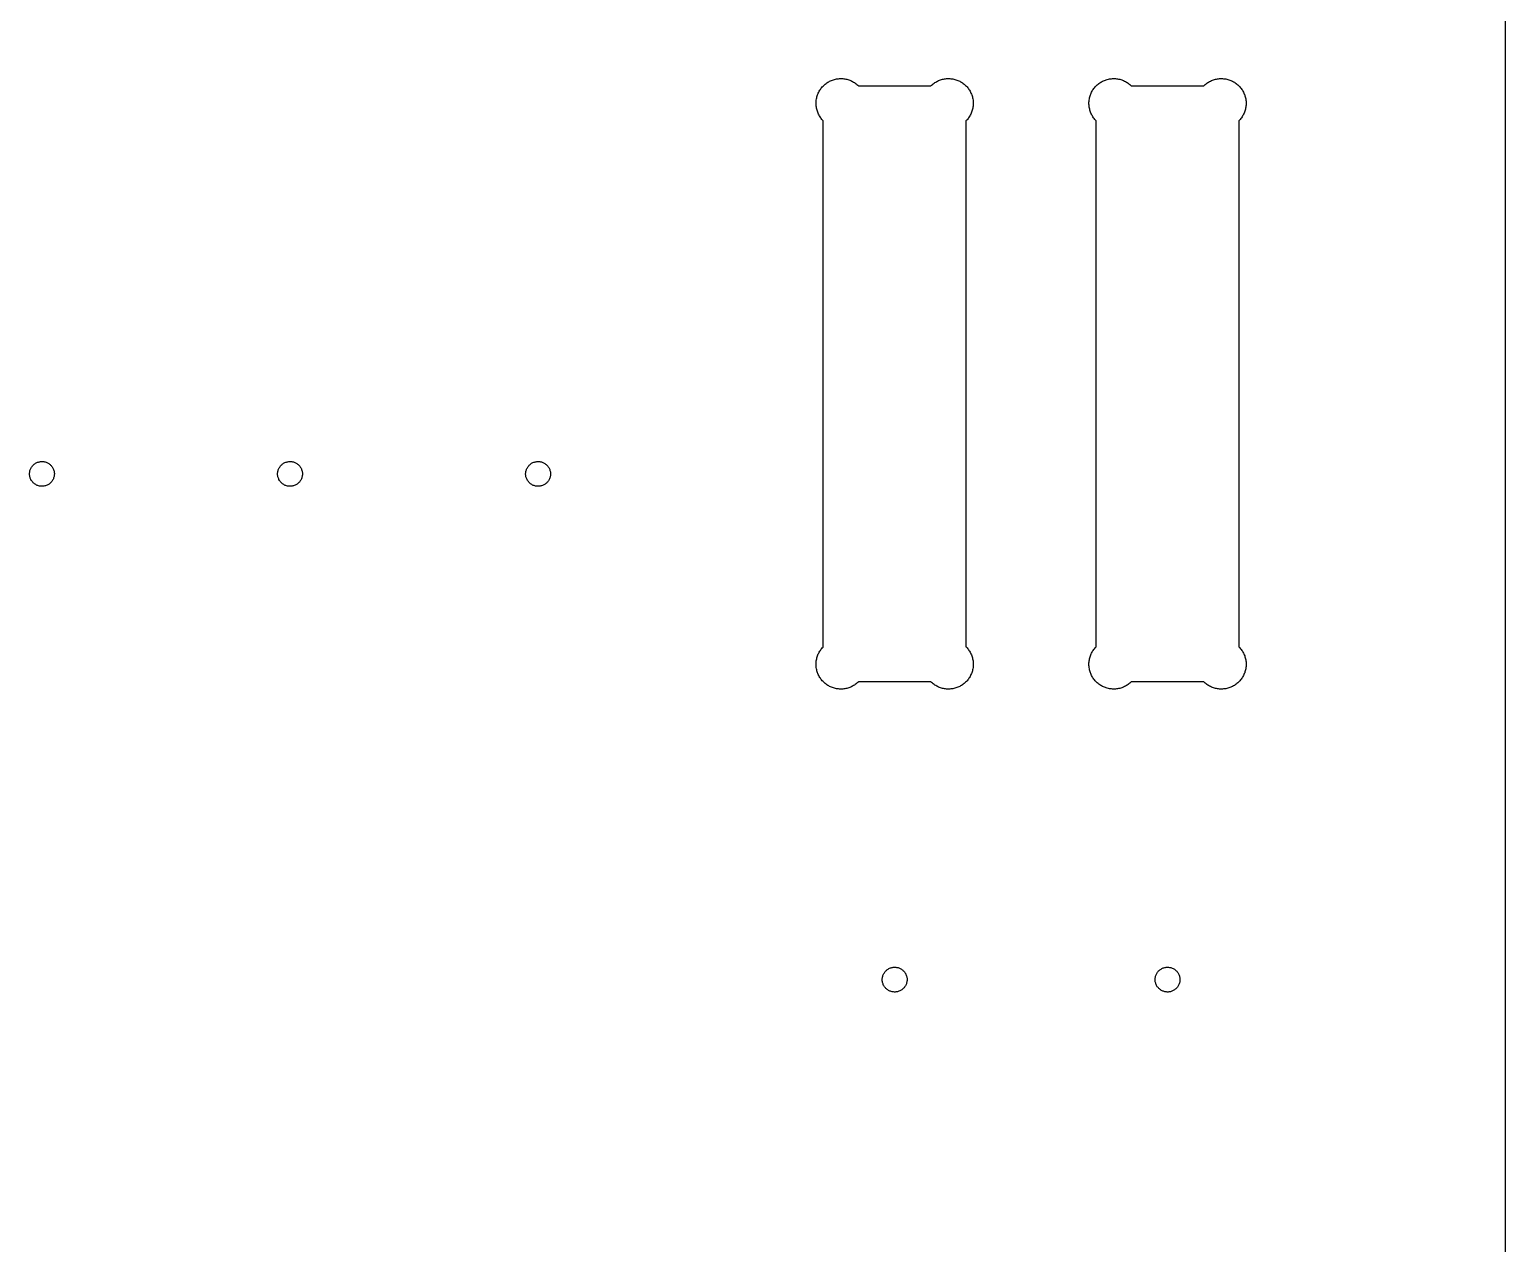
# Model space of a CAD drawing. Extents: x 0 to 96, y 0 to 48.
# Drawn here: x 80.19 to 87.63, y 30.4 to 36.52 of the extents above; entities that cross this region are included whole.
import ezdxf

# ---------------------------------------------------------------- set-up
doc = ezdxf.new("R2010")
doc.units = 0
doc.layers.add('Layer_1', color=7, linetype='CONTINUOUS')

msp = doc.modelspace()

# ---------------------------------------------------------------- linework, layer by layer
at = {"layer": 'Layer_1', "color": 7}
for p, q in [((87.630359, 24.620122), (87.630359, 46.182721)), ((84.181146, 36.218587), (84.184296, 36.22276)), ((84.184296, 36.22276), (84.187839, 36.226737)), ((84.187839, 36.226737), (84.191382, 36.230594)), ((84.191382, 36.230594), (84.194926, 36.234296)), ((84.194926, 36.234296), (84.198862, 36.237839)), ((84.198862, 36.237839), (84.2028, 36.241224)), ((84.2028, 36.241224), (84.206737, 36.244413)), ((84.206737, 36.244413), (84.211068, 36.247446)), ((84.211068, 36.247446), (84.215398, 36.250319)), ((84.215398, 36.250319), (84.220122, 36.252997)), ((84.220122, 36.252997), (84.224847, 36.255438)), ((84.224847, 36.255438), (84.229571, 36.257721)), ((84.229571, 36.257721), (84.234296, 36.259808)), ((84.234296, 36.259808), (84.23902, 36.261698)), ((84.23902, 36.261698), (84.244138, 36.263351)), ((84.244138, 36.263351), (84.249257, 36.264808)), ((84.249257, 36.264808), (84.253981, 36.266068)), ((84.253981, 36.266068), (84.259492, 36.26709)), ((84.259492, 36.267091), (84.264611, 36.267913)), ((84.264611, 36.267918), (84.269729, 36.268507)), ((84.269729, 36.268508), (84.274847, 36.268897)), ((84.274847, 36.268902), (84.279964, 36.269058)), ((84.279964, 36.26906), (84.285477, 36.26906)), ((84.285477, 36.26902), (84.290594, 36.268742)), ((84.290594, 36.268744), (84.295713, 36.268233)), ((84.295713, 36.268232), (84.300831, 36.267521)), ((84.300831, 36.267524), (84.306343, 36.266613)), ((84.306343, 36.266619), (84.311068, 36.265477)), ((84.311068, 36.265477), (84.316186, 36.264099)), ((84.316186, 36.264099), (84.321303, 36.262563)), ((84.321303, 36.262563), (84.326422, 36.260792)), ((84.326422, 36.260792), (84.331146, 36.258783)), ((84.331146, 36.258783), (84.33587, 36.256619)), ((84.33587, 36.256619), (84.340594, 36.254257)), ((84.340594, 36.254257), (84.344926, 36.251658)), ((84.344926, 36.251658), (84.34965, 36.248902)), ((84.34965, 36.248902), (84.353981, 36.245949)), ((84.353981, 36.245949), (84.357918, 36.242839)), ((84.357918, 36.242839), (84.362249, 36.239571)), ((84.362249, 36.239571), (84.366186, 36.236107)), ((84.366186, 36.236107), (84.369729, 36.232484)), ((84.369729, 36.232484), (84.735083, 36.232484)), ((84.735083, 36.232484), (84.738627, 36.236107)), ((84.738627, 36.236107), (84.742563, 36.239571)), ((84.742563, 36.239571), (84.746894, 36.242839)), ((84.746894, 36.242839), (84.750831, 36.245949)), ((84.750831, 36.245949), (84.755162, 36.248902)), ((84.755162, 36.248902), (84.759887, 36.251658)), ((84.759887, 36.251658), (84.764217, 36.254257)), ((84.764217, 36.254257), (84.768941, 36.256619)), ((84.768941, 36.256619), (84.773666, 36.258783)), ((84.773666, 36.258783), (84.778784, 36.260792)), ((84.778784, 36.260792), (84.783508, 36.262563)), ((84.783508, 36.262563), (84.788627, 36.264099)), ((84.788627, 36.264099), (84.793744, 36.265477)), ((84.793744, 36.265477), (84.798862, 36.266619)), ((84.798862, 36.266619), (84.803981, 36.26753)), ((84.803981, 36.267524), (84.809099, 36.268236)), ((84.809099, 36.268232), (84.814217, 36.268743)), ((84.814217, 36.268744), (84.819336, 36.269022)), ((84.819336, 36.26902), (84.824847, 36.26902)), ((84.824847, 36.26906), (84.829964, 36.268904)), ((84.829964, 36.268902), (84.835083, 36.268513)), ((84.835083, 36.268508), (84.840201, 36.267919)), ((84.840201, 36.267918), (84.845713, 36.267096)), ((84.845713, 36.267091), (84.850831, 36.266069)), ((84.850831, 36.266068), (84.855949, 36.264808)), ((84.855949, 36.264808), (84.860673, 36.263351)), ((84.860673, 36.263351), (84.865792, 36.261698)), ((84.865792, 36.261698), (84.870517, 36.259808)), ((84.870517, 36.259808), (84.875634, 36.257721)), ((84.875634, 36.257721), (84.880359, 36.255438)), ((84.880359, 36.255438), (84.884689, 36.252997)), ((84.884689, 36.252997), (84.889413, 36.250319)), ((84.889413, 36.250319), (84.893744, 36.247446)), ((84.893744, 36.247446), (84.898076, 36.244413)), ((84.898076, 36.244413), (84.902012, 36.241224)), ((84.902012, 36.241224), (84.905949, 36.237839)), ((84.905949, 36.237839), (84.909887, 36.234296)), ((84.909887, 36.234296), (84.913823, 36.230594)), ((84.913823, 36.230594), (84.917367, 36.226737)), ((84.917367, 36.226737), (84.920517, 36.22276)), ((84.920517, 36.22276), (84.923666, 36.218587)), ((85.555949, 36.218587), (85.559492, 36.22276)), ((85.559492, 36.22276), (85.562642, 36.226737)), ((85.562642, 36.226737), (85.566186, 36.230594)), ((85.566186, 36.230594), (85.570122, 36.234296)), ((85.570122, 36.234296), (85.573666, 36.237839)), ((85.573666, 36.237839), (85.577603, 36.241224)), ((85.577603, 36.241224), (85.581933, 36.244413)), ((85.581933, 36.244413), (85.586264, 36.247446)), ((85.586264, 36.247446), (85.590594, 36.250319)), ((85.590594, 36.250319), (85.594926, 36.252997)), ((85.594926, 36.252997), (85.59965, 36.255438)), ((85.59965, 36.255438), (85.604374, 36.257721)), ((85.604374, 36.257721), (85.609099, 36.259808)), ((85.609099, 36.259808), (85.614217, 36.261698)), ((85.614217, 36.261698), (85.618941, 36.263351)), ((85.618941, 36.263351), (85.62406, 36.264808)), ((85.62406, 36.264808), (85.629178, 36.266068)), ((85.629178, 36.266068), (85.634296, 36.26709)), ((85.634296, 36.267091), (85.639413, 36.267913)), ((85.639413, 36.267918), (85.644532, 36.268507)), ((85.644532, 36.268508), (85.650043, 36.268897)), ((85.650043, 36.268902), (85.655162, 36.269058)), ((85.655162, 36.26906), (85.66028, 36.26906)), ((85.66028, 36.26902), (85.665792, 36.268742)), ((85.665792, 36.268744), (85.67091, 36.268233)), ((85.67091, 36.268232), (85.676028, 36.267521)), ((85.676028, 36.267524), (85.681146, 36.266613)), ((85.681146, 36.266619), (85.686264, 36.265477)), ((85.686264, 36.265477), (85.691382, 36.264099)), ((85.691382, 36.264099), (85.6965, 36.262563)), ((85.6965, 36.262563), (85.701224, 36.260792)), ((85.701224, 36.260792), (85.705949, 36.258783)), ((85.705949, 36.258783), (85.710673, 36.256619)), ((85.710673, 36.256619), (85.715398, 36.254257)), ((85.715398, 36.254257), (85.720122, 36.251658)), ((85.720122, 36.251658), (85.724453, 36.248902)), ((85.724453, 36.248902), (85.728784, 36.245949)), ((85.728784, 36.245949), (85.733114, 36.242839)), ((85.733114, 36.242839), (85.737051, 36.239571)), ((85.737051, 36.239571), (85.740989, 36.236107)), ((85.740989, 36.236107), (85.744926, 36.232484)), ((85.744926, 36.232484), (86.109887, 36.232484)), ((86.109887, 36.232484), (86.113823, 36.236107)), ((86.113823, 36.236107), (86.11776, 36.239571)), ((86.11776, 36.239571), (86.121698, 36.242839)), ((86.121698, 36.242839), (86.126028, 36.245949)), ((86.126028, 36.245949), (86.130359, 36.248902)), ((86.130359, 36.248902), (86.134689, 36.251658)), ((86.134689, 36.251658), (86.139413, 36.254257)), ((86.139413, 36.254257), (86.144138, 36.256619)), ((86.144138, 36.256619), (86.148862, 36.258783)), ((86.148862, 36.258783), (86.153587, 36.260792)), ((86.153587, 36.260792), (86.158706, 36.262563)), ((86.158706, 36.262563), (86.16343, 36.264099)), ((86.16343, 36.264099), (86.168548, 36.265477)), ((86.168548, 36.265477), (86.173666, 36.266619)), ((86.173666, 36.266619), (86.178784, 36.26753)), ((86.178784, 36.267524), (86.183902, 36.268236)), ((86.183902, 36.268232), (86.189413, 36.268743)), ((86.189413, 36.268744), (86.194532, 36.269022)), ((86.194532, 36.26902), (86.19965, 36.26902)), ((86.19965, 36.26906), (86.204768, 36.268904)), ((86.204768, 36.268902), (86.21028, 36.268513)), ((86.21028, 36.268508), (86.215398, 36.267919)), ((86.215398, 36.267918), (86.220517, 36.267096)), ((86.220517, 36.267091), (86.225634, 36.266069)), ((86.225634, 36.266068), (86.230752, 36.264808)), ((86.230752, 36.264808), (86.23587, 36.263351)), ((86.23587, 36.263351), (86.240594, 36.261698)), ((86.240594, 36.261698), (86.245713, 36.259808)), ((86.245713, 36.259808), (86.250438, 36.257721)), ((86.250438, 36.257721), (86.255162, 36.255438)), ((86.255162, 36.255438), (86.259887, 36.252997)), ((86.259887, 36.252997), (86.264217, 36.250319)), ((86.264217, 36.250319), (86.268548, 36.247446)), ((86.268548, 36.247446), (86.272879, 36.244413)), ((86.272879, 36.244413), (86.277209, 36.241224)), ((86.277209, 36.241224), (86.281146, 36.237839)), ((86.281146, 36.237839), (86.285083, 36.234296)), ((86.285083, 36.234296), (86.288627, 36.230594)), ((86.288627, 36.230594), (86.29217, 36.226737)), ((86.29217, 36.226737), (86.295713, 36.22276)), ((86.295713, 36.22276), (86.298862, 36.218587)), ((84.156343, 36.145398), (84.156732, 36.150634)), ((84.156737, 36.150634), (84.157126, 36.155831)), ((84.15713, 36.155831), (84.157519, 36.161028)), ((84.157524, 36.161028), (84.158313, 36.166224)), ((84.158311, 36.166224), (84.159492, 36.171343)), ((84.159492, 36.171343), (84.160673, 36.176421)), ((84.160673, 36.176421), (84.162249, 36.181461)), ((84.162249, 36.181461), (84.163823, 36.186421)), ((84.163823, 36.186421), (84.165792, 36.191303)), ((84.165792, 36.191303), (84.16776, 36.196107)), ((84.16776, 36.196107), (84.170122, 36.200831)), ((84.170122, 36.200831), (84.172484, 36.205438)), ((84.172484, 36.205438), (84.175241, 36.209964)), ((84.175241, 36.209964), (84.177997, 36.214336)), ((84.177997, 36.214336), (84.181146, 36.218587)), ((84.923666, 36.218587), (84.926816, 36.214336)), ((84.926816, 36.214336), (84.929571, 36.209964)), ((84.929571, 36.209964), (84.932327, 36.205438)), ((84.932327, 36.205438), (84.934689, 36.200831)), ((84.934689, 36.200831), (84.937051, 36.196107)), ((84.937051, 36.196107), (84.93902, 36.191303)), ((84.93902, 36.191303), (84.940989, 36.186421)), ((84.940989, 36.186421), (84.942563, 36.181461)), ((84.942563, 36.181461), (84.944138, 36.176421)), ((84.944138, 36.176421), (84.945319, 36.171343)), ((84.945319, 36.171343), (84.9465, 36.166224)), ((84.9465, 36.166224), (84.947289, 36.161028)), ((84.947288, 36.161028), (84.947677, 36.155831)), ((84.947681, 36.155831), (84.94807, 36.150634)), ((84.948076, 36.150634), (84.948464, 36.145398)), ((85.53154, 36.150634), (85.531929, 36.155831)), ((85.53154, 36.145398), (85.53154, 36.150634)), ((85.531933, 36.155831), (85.532722, 36.161028)), ((85.532721, 36.161028), (85.53351, 36.166224)), ((85.533508, 36.166224), (85.534297, 36.171343)), ((85.534296, 36.171343), (85.53587, 36.176421)), ((85.53587, 36.176421), (85.537051, 36.181461)), ((85.537051, 36.181461), (85.53902, 36.186421)), ((85.53902, 36.186421), (85.540594, 36.191303)), ((85.540594, 36.191303), (85.542957, 36.196107)), ((85.542957, 36.196107), (85.544926, 36.200831)), ((85.544926, 36.200831), (85.547681, 36.205438)), ((85.547681, 36.205438), (85.550043, 36.209964)), ((85.550043, 36.209964), (85.553193, 36.214336)), ((85.553193, 36.214336), (85.555949, 36.218587)), ((86.298862, 36.218587), (86.301619, 36.214336)), ((86.301619, 36.214336), (86.304768, 36.209964)), ((86.304768, 36.209964), (86.30713, 36.205438)), ((86.30713, 36.205438), (86.309887, 36.200831)), ((86.309887, 36.200831), (86.312249, 36.196107)), ((86.312249, 36.196107), (86.314217, 36.191303)), ((86.314217, 36.191303), (86.316186, 36.186421)), ((86.316186, 36.186421), (86.31776, 36.181461)), ((86.31776, 36.181461), (86.319336, 36.176421)), ((86.319336, 36.176421), (86.320517, 36.171343)), ((86.320517, 36.171343), (86.321306, 36.166224)), ((86.321303, 36.166224), (86.322092, 36.161028)), ((86.322091, 36.161028), (86.32288, 36.155831)), ((86.322879, 36.155831), (86.323268, 36.150634)), ((86.323272, 36.150634), (86.323272, 36.145398)), ((84.156343, 36.140162), (84.156343, 36.145398)), ((84.156737, 36.134926), (84.156348, 36.140162)), ((84.15713, 36.129729), (84.156741, 36.134926)), ((84.157918, 36.124532), (84.157129, 36.129729)), ((84.159099, 36.119374), (84.157918, 36.124532)), ((84.159887, 36.114257), (84.159098, 36.119374)), ((84.161461, 36.109217), (84.159887, 36.114257)), ((84.163036, 36.104217), (84.161461, 36.109217)), ((84.164611, 36.099296), (84.163036, 36.104217)), ((84.166579, 36.094453), (84.164611, 36.099296)), ((84.168941, 36.089689), (84.166579, 36.094453)), ((84.171303, 36.085004), (84.168941, 36.089689)), ((84.173666, 36.080438), (84.171303, 36.085004)), ((84.176422, 36.075989), (84.173666, 36.080438)), ((84.179571, 36.071658), (84.176422, 36.075989)), ((84.182721, 36.067446), (84.179571, 36.071658)), ((84.925241, 36.071658), (84.922091, 36.067446)), ((84.92839, 36.075989), (84.925241, 36.071658)), ((84.931146, 36.080438), (84.92839, 36.075989)), ((84.933508, 36.085004), (84.931146, 36.080438)), ((84.93587, 36.089689), (84.933508, 36.085004)), ((84.938232, 36.094453), (84.93587, 36.089689)), ((84.940201, 36.099296), (84.938232, 36.094453)), ((84.941776, 36.104217), (84.940201, 36.099296)), ((84.943351, 36.109217), (84.941776, 36.104217)), ((84.944926, 36.114257), (84.943351, 36.109217)), ((84.946107, 36.119374), (84.944926, 36.114257)), ((84.946894, 36.124532), (84.946106, 36.119374)), ((84.947681, 36.129729), (84.946892, 36.124532)), ((84.948076, 36.134926), (84.947687, 36.129729)), ((84.948469, 36.140162), (84.94808, 36.134926)), ((84.948469, 36.145398), (84.948469, 36.140162)), ((85.53154, 36.140162), (85.53154, 36.145398)), ((85.531933, 36.134926), (85.531544, 36.140162)), ((85.532327, 36.129729), (85.531938, 36.134926)), ((85.533114, 36.124532), (85.532326, 36.129729)), ((85.533902, 36.119374), (85.533113, 36.124532)), ((85.535083, 36.114257), (85.533902, 36.119374)), ((85.536264, 36.109217), (85.535083, 36.114257)), ((85.537839, 36.104217), (85.536264, 36.109217)), ((85.539808, 36.099296), (85.537839, 36.104217)), ((85.541776, 36.094453), (85.539808, 36.099296)), ((85.543744, 36.089689), (85.541776, 36.094453)), ((85.546107, 36.085004), (85.543744, 36.089689)), ((85.548862, 36.080438), (85.546107, 36.085004)), ((85.551619, 36.075989), (85.548862, 36.080438)), ((85.554374, 36.071658), (85.551619, 36.075989)), ((85.557524, 36.067446), (85.554374, 36.071658)), ((86.300438, 36.071658), (86.297288, 36.067446)), ((86.303193, 36.075989), (86.300438, 36.071658)), ((86.305949, 36.080438), (86.303193, 36.075989)), ((86.308706, 36.085004), (86.305949, 36.080438)), ((86.311068, 36.089689), (86.308706, 36.085004)), ((86.313036, 36.094453), (86.311068, 36.089689)), ((86.315004, 36.099296), (86.313036, 36.094453)), ((86.316973, 36.104217), (86.315004, 36.099296)), ((86.318548, 36.109217), (86.316973, 36.104217)), ((86.319729, 36.114257), (86.318548, 36.109217)), ((86.32091, 36.119374), (86.319729, 36.114257)), ((86.321698, 36.124532), (86.320909, 36.119374)), ((86.322484, 36.129729), (86.321696, 36.124532)), ((86.323272, 36.134926), (86.322483, 36.129729)), ((86.323272, 36.145398), (86.323272, 36.140162)), ((86.323272, 36.140162), (86.323272, 36.134926)), ((84.18587, 36.06339), (84.182721, 36.067446)), ((84.189413, 36.059453), (84.18587, 36.06339)), ((84.192957, 36.055673), (84.189413, 36.059453)), ((84.192957, 33.405319), (84.192957, 36.055673)), ((84.915398, 36.059453), (84.911854, 36.055673)), ((84.911854, 36.055673), (84.911854, 33.405319)), ((84.918941, 36.06339), (84.915398, 36.059453)), ((84.922091, 36.067446), (84.918941, 36.06339)), ((85.561068, 36.06339), (85.557524, 36.067446)), ((85.564611, 36.059453), (85.561068, 36.06339)), ((85.568154, 36.055673), (85.564611, 36.059453)), ((85.568154, 33.405319), (85.568154, 36.055673)), ((86.290594, 36.059453), (86.286658, 36.055673)), ((86.286658, 36.055673), (86.286658, 33.405319)), ((86.293744, 36.06339), (86.290594, 36.059453)), ((86.297288, 36.067446), (86.293744, 36.06339)), ((80.193744, 34.285517), (80.194533, 34.289374)), ((80.194532, 34.289374), (80.195321, 34.293193)), ((80.195319, 34.293193), (80.1965, 34.296933)), ((80.1965, 34.296933), (80.198076, 34.300594)), ((80.198076, 34.300594), (80.19965, 34.304178)), ((80.19965, 34.304178), (80.201619, 34.307642)), ((80.201619, 34.307642), (80.203587, 34.310989)), ((80.203587, 34.310989), (80.205949, 34.314178)), ((80.205949, 34.314178), (80.208311, 34.317209)), ((80.208311, 34.317209), (80.211068, 34.320122)), ((80.211068, 34.320122), (80.213823, 34.322839)), ((80.213823, 34.322839), (80.216579, 34.325359)), ((80.216579, 34.325359), (80.219729, 34.327721)), ((80.219729, 34.327721), (80.223272, 34.329847)), ((80.223272, 34.329847), (80.226422, 34.331776)), ((80.226422, 34.331776), (80.229964, 34.333469)), ((80.229964, 34.333469), (80.233902, 34.334964)), ((80.233902, 34.334964), (80.237446, 34.336224)), ((80.237446, 34.336224), (80.241382, 34.337247)), ((80.241382, 34.337249), (80.245319, 34.337993)), ((80.245319, 34.337997), (80.248862, 34.338552)), ((80.248862, 34.338548), (80.2528, 34.338826)), ((80.2528, 34.338823), (80.256737, 34.338823)), ((80.256737, 34.338862), (80.260673, 34.338662)), ((80.260673, 34.338666), (80.264611, 34.338232)), ((80.264611, 34.338232), (80.268548, 34.337521)), ((80.268548, 34.337524), (80.272484, 34.33658)), ((80.272484, 34.336579), (80.276028, 34.335398)), ((80.276028, 34.335398), (80.279964, 34.33402)), ((80.279964, 34.33402), (80.283508, 34.332367)), ((80.283508, 34.332367), (80.286658, 34.330517)), ((80.286658, 34.330517), (80.290201, 34.32843)), ((80.290201, 34.32843), (80.293351, 34.326186)), ((80.293351, 34.326186), (80.2965, 34.323706)), ((80.2965, 34.323706), (80.299257, 34.321028)), ((80.299257, 34.321028), (80.302012, 34.318193)), ((80.302012, 34.318193), (80.304374, 34.315201)), ((80.304374, 34.315201), (80.306737, 34.312051)), ((80.306737, 34.312051), (80.309099, 34.308783)), ((80.309099, 34.308783), (80.311068, 34.305359)), ((80.311068, 34.305359), (80.312642, 34.301816)), ((80.312642, 34.301816), (80.314217, 34.298193)), ((80.314217, 34.298193), (80.315398, 34.294453)), ((80.315398, 34.294453), (80.316579, 34.290673)), ((80.316579, 34.290673), (80.317368, 34.286816)), ((80.317367, 34.286816), (80.317756, 34.282918)), ((81.443744, 34.285517), (81.444533, 34.289374)), ((81.444532, 34.289374), (81.445321, 34.293193)), ((81.445319, 34.293193), (81.4465, 34.296933)), ((81.4465, 34.296933), (81.448076, 34.300594)), ((81.448076, 34.300594), (81.44965, 34.304178)), ((81.44965, 34.304178), (81.451619, 34.307642)), ((81.451619, 34.307642), (81.453587, 34.310989)), ((81.453587, 34.310989), (81.455949, 34.314178)), ((81.455949, 34.314178), (81.458311, 34.317209)), ((81.458311, 34.317209), (81.461068, 34.320122)), ((81.461068, 34.320122), (81.463823, 34.322839)), ((81.463823, 34.322839), (81.466579, 34.325359)), ((81.466579, 34.325359), (81.469729, 34.327721)), ((81.469729, 34.327721), (81.473272, 34.329847)), ((81.473272, 34.329847), (81.476422, 34.331776)), ((81.476422, 34.331776), (81.479964, 34.333469)), ((81.479964, 34.333469), (81.483902, 34.334964)), ((81.483902, 34.334964), (81.487446, 34.336224)), ((81.487446, 34.336224), (81.491382, 34.337247)), ((81.491382, 34.337249), (81.495319, 34.337993)), ((81.495319, 34.337997), (81.498862, 34.338552)), ((81.498862, 34.338548), (81.5028, 34.338826)), ((81.5028, 34.338823), (81.506737, 34.338823)), ((81.506737, 34.338862), (81.510673, 34.338662)), ((81.510673, 34.338666), (81.514611, 34.338232)), ((81.514611, 34.338232), (81.518548, 34.337521)), ((81.518548, 34.337524), (81.522484, 34.33658)), ((81.522484, 34.336579), (81.526028, 34.335398)), ((81.526028, 34.335398), (81.529964, 34.33402)), ((81.529964, 34.33402), (81.533508, 34.332367)), ((81.533508, 34.332367), (81.536658, 34.330517)), ((81.536658, 34.330517), (81.540201, 34.32843)), ((81.540201, 34.32843), (81.543351, 34.326186)), ((81.543351, 34.326186), (81.5465, 34.323706)), ((81.5465, 34.323706), (81.549257, 34.321028)), ((81.549257, 34.321028), (81.552012, 34.318193)), ((81.552012, 34.318193), (81.554374, 34.315201)), ((81.554374, 34.315201), (81.556737, 34.312051)), ((81.556737, 34.312051), (81.559099, 34.308783)), ((81.559099, 34.308783), (81.561068, 34.305359)), ((81.561068, 34.305359), (81.562642, 34.301816)), ((81.562642, 34.301816), (81.564217, 34.298193)), ((81.564217, 34.298193), (81.565398, 34.294453)), ((81.565398, 34.294453), (81.566579, 34.290673)), ((81.566579, 34.290673), (81.567368, 34.286816)), ((81.567367, 34.286816), (81.567756, 34.282918)), ((82.693744, 34.285517), (82.694533, 34.289374)), ((82.694532, 34.289374), (82.695321, 34.293193)), ((82.695319, 34.293193), (82.6965, 34.296933)), ((82.6965, 34.296933), (82.698076, 34.300594)), ((82.698076, 34.300594), (82.69965, 34.304178)), ((82.69965, 34.304178), (82.701619, 34.307642)), ((82.701619, 34.307642), (82.703587, 34.310989)), ((82.703587, 34.310989), (82.705949, 34.314178)), ((82.705949, 34.314178), (82.708311, 34.317209)), ((82.708311, 34.317209), (82.711068, 34.320122)), ((82.711068, 34.320122), (82.713823, 34.322839)), ((82.713823, 34.322839), (82.716579, 34.325359)), ((82.716579, 34.325359), (82.719729, 34.327721)), ((82.719729, 34.327721), (82.723272, 34.329847)), ((82.723272, 34.329847), (82.726422, 34.331776)), ((82.726422, 34.331776), (82.729964, 34.333469)), ((82.729964, 34.333469), (82.733902, 34.334964)), ((82.733902, 34.334964), (82.737446, 34.336224)), ((82.737446, 34.336224), (82.741382, 34.337247)), ((82.741382, 34.337249), (82.745319, 34.337993)), ((82.745319, 34.337997), (82.748862, 34.338552)), ((82.748862, 34.338548), (82.7528, 34.338826)), ((82.7528, 34.338823), (82.756737, 34.338823)), ((82.756737, 34.338862), (82.760673, 34.338662)), ((82.760673, 34.338666), (82.764611, 34.338232)), ((82.764611, 34.338232), (82.768548, 34.337521)), ((82.768548, 34.337524), (82.772484, 34.33658)), ((82.772484, 34.336579), (82.776028, 34.335398)), ((82.776028, 34.335398), (82.779964, 34.33402)), ((82.779964, 34.33402), (82.783508, 34.332367)), ((82.783508, 34.332367), (82.786658, 34.330517)), ((82.786658, 34.330517), (82.790201, 34.32843)), ((82.790201, 34.32843), (82.793351, 34.326186)), ((82.793351, 34.326186), (82.7965, 34.323706)), ((82.7965, 34.323706), (82.799257, 34.321028)), ((82.799257, 34.321028), (82.802012, 34.318193)), ((82.802012, 34.318193), (82.804374, 34.315201)), ((82.804374, 34.315201), (82.806737, 34.312051)), ((82.806737, 34.312051), (82.809099, 34.308783)), ((82.809099, 34.308783), (82.811068, 34.305359)), ((82.811068, 34.305359), (82.812642, 34.301816)), ((82.812642, 34.301816), (82.814217, 34.298193)), ((82.814217, 34.298193), (82.815398, 34.294453)), ((82.815398, 34.294453), (82.816579, 34.290673)), ((82.816579, 34.290673), (82.817368, 34.286816)), ((82.817367, 34.286816), (82.817756, 34.282918)), ((80.192957, 34.277681), (80.193346, 34.281619)), ((80.192957, 34.273783), (80.192957, 34.277681)), ((80.193351, 34.269847), (80.192962, 34.273783)), ((80.193351, 34.281619), (80.19374, 34.285517)), ((80.193744, 34.265949), (80.193356, 34.269847)), ((80.194532, 34.26213), (80.193743, 34.265949)), ((80.195713, 34.258311), (80.194532, 34.26213)), ((80.196894, 34.254611), (80.195713, 34.258311)), ((80.198469, 34.250949), (80.196894, 34.254611)), ((80.200043, 34.247446), (80.198469, 34.250949)), ((80.202012, 34.24402), (80.200043, 34.247446)), ((80.204374, 34.240713), (80.202012, 34.24402)), ((80.206737, 34.237563), (80.204374, 34.240713)), ((80.209099, 34.234571), (80.206737, 34.237563)), ((80.211854, 34.231737), (80.209099, 34.234571)), ((80.214611, 34.22906), (80.211854, 34.231737)), ((80.21776, 34.226619), (80.214611, 34.22906)), ((80.22091, 34.224336), (80.21776, 34.226619)), ((80.224453, 34.222249), (80.22091, 34.224336)), ((80.227603, 34.220398), (80.224453, 34.222249)), ((80.231146, 34.218783), (80.227603, 34.220398)), ((80.235083, 34.217367), (80.231146, 34.218783)), ((80.238627, 34.216186), (80.235083, 34.217367)), ((80.242563, 34.21524), (80.238627, 34.216184)), ((80.2465, 34.214571), (80.242563, 34.215238)), ((80.250438, 34.214099), (80.2465, 34.214577)), ((80.254374, 34.213902), (80.250438, 34.214102)), ((80.258311, 34.213941), (80.254374, 34.213941)), ((80.262249, 34.214217), (80.258311, 34.213939)), ((80.265792, 34.214768), (80.262249, 34.214212)), ((80.269729, 34.215556), (80.265792, 34.214767)), ((80.273666, 34.21654), (80.269729, 34.215551)), ((80.277209, 34.2178), (80.273666, 34.21654)), ((80.281146, 34.219296), (80.277209, 34.2178)), ((80.284689, 34.220989), (80.281146, 34.219296)), ((80.287839, 34.222918), (80.284689, 34.220989)), ((80.291382, 34.225083), (80.287839, 34.222918)), ((80.294532, 34.227406), (80.291382, 34.225083)), ((80.297288, 34.229926), (80.294532, 34.227406)), ((80.300043, 34.232642), (80.297288, 34.229926)), ((80.3028, 34.235556), (80.300043, 34.232642)), ((80.305162, 34.238587), (80.3028, 34.235556)), ((80.307524, 34.241816), (80.305162, 34.238587)), ((80.309492, 34.245122), (80.307524, 34.241816)), ((80.311461, 34.248587), (80.309492, 34.245122)), ((80.313036, 34.25217), (80.311461, 34.248587)), ((80.314611, 34.255831), (80.313036, 34.25217)), ((80.315792, 34.259571), (80.314611, 34.255831)), ((80.316579, 34.26339), (80.31579, 34.259571)), ((80.317367, 34.267249), (80.316578, 34.26339)), ((80.31776, 34.271146), (80.317371, 34.267249)), ((80.31776, 34.282918), (80.318149, 34.27902)), ((80.318154, 34.275083), (80.317766, 34.271146)), ((80.318154, 34.27902), (80.318154, 34.275083)), ((81.442957, 34.277681), (81.443346, 34.281619)), ((81.442957, 34.273783), (81.442957, 34.277681)), ((81.443351, 34.269847), (81.442962, 34.273783)), ((81.443351, 34.281619), (81.44374, 34.285517)), ((81.443744, 34.265949), (81.443356, 34.269847)), ((81.444532, 34.26213), (81.443743, 34.265949)), ((81.445713, 34.258311), (81.444532, 34.26213)), ((81.446894, 34.254611), (81.445713, 34.258311)), ((81.448469, 34.250949), (81.446894, 34.254611)), ((81.450043, 34.247446), (81.448469, 34.250949)), ((81.452012, 34.24402), (81.450043, 34.247446)), ((81.454374, 34.240713), (81.452012, 34.24402)), ((81.456737, 34.237563), (81.454374, 34.240713)), ((81.459099, 34.234571), (81.456737, 34.237563)), ((81.461854, 34.231737), (81.459099, 34.234571)), ((81.464611, 34.22906), (81.461854, 34.231737)), ((81.46776, 34.226619), (81.464611, 34.22906)), ((81.47091, 34.224336), (81.46776, 34.226619)), ((81.474453, 34.222249), (81.47091, 34.224336)), ((81.477603, 34.220398), (81.474453, 34.222249)), ((81.481146, 34.218783), (81.477603, 34.220398)), ((81.485083, 34.217367), (81.481146, 34.218783)), ((81.488627, 34.216186), (81.485083, 34.217367)), ((81.492563, 34.21524), (81.488627, 34.216184)), ((81.4965, 34.214571), (81.492563, 34.215238)), ((81.500438, 34.214099), (81.4965, 34.214577)), ((81.504374, 34.213902), (81.500438, 34.214102)), ((81.508311, 34.213941), (81.504374, 34.213941)), ((81.512249, 34.214217), (81.508311, 34.213939)), ((81.515792, 34.214768), (81.512249, 34.214212)), ((81.519729, 34.215556), (81.515792, 34.214767)), ((81.523666, 34.21654), (81.519729, 34.215551)), ((81.527209, 34.2178), (81.523666, 34.21654)), ((81.531146, 34.219296), (81.527209, 34.2178)), ((81.534689, 34.220989), (81.531146, 34.219296)), ((81.537839, 34.222918), (81.534689, 34.220989)), ((81.541382, 34.225083), (81.537839, 34.222918)), ((81.544532, 34.227406), (81.541382, 34.225083)), ((81.547288, 34.229926), (81.544532, 34.227406)), ((81.550043, 34.232642), (81.547288, 34.229926)), ((81.5528, 34.235556), (81.550043, 34.232642)), ((81.555162, 34.238587), (81.5528, 34.235556)), ((81.557524, 34.241816), (81.555162, 34.238587)), ((81.559492, 34.245122), (81.557524, 34.241816)), ((81.561461, 34.248587), (81.559492, 34.245122)), ((81.563036, 34.25217), (81.561461, 34.248587)), ((81.564611, 34.255831), (81.563036, 34.25217)), ((81.565792, 34.259571), (81.564611, 34.255831)), ((81.566579, 34.26339), (81.56579, 34.259571)), ((81.567367, 34.267249), (81.566578, 34.26339)), ((81.56776, 34.271146), (81.567371, 34.267249)), ((81.56776, 34.282918), (81.568149, 34.27902)), ((81.568154, 34.275083), (81.567766, 34.271146)), ((81.568154, 34.27902), (81.568154, 34.275083)), ((82.692957, 34.277681), (82.693346, 34.281619)), ((82.692957, 34.273783), (82.692957, 34.277681)), ((82.693351, 34.269847), (82.692962, 34.273783)), ((82.693351, 34.281619), (82.69374, 34.285517)), ((82.693744, 34.265949), (82.693356, 34.269847)), ((82.694532, 34.26213), (82.693743, 34.265949)), ((82.695713, 34.258311), (82.694532, 34.26213)), ((82.696894, 34.254611), (82.695713, 34.258311)), ((82.698469, 34.250949), (82.696894, 34.254611)), ((82.700043, 34.247446), (82.698469, 34.250949)), ((82.702012, 34.24402), (82.700043, 34.247446)), ((82.704374, 34.240713), (82.702012, 34.24402)), ((82.706737, 34.237563), (82.704374, 34.240713)), ((82.709099, 34.234571), (82.706737, 34.237563)), ((82.711854, 34.231737), (82.709099, 34.234571)), ((82.714611, 34.22906), (82.711854, 34.231737)), ((82.71776, 34.226619), (82.714611, 34.22906)), ((82.72091, 34.224336), (82.71776, 34.226619)), ((82.724453, 34.222249), (82.72091, 34.224336)), ((82.727603, 34.220398), (82.724453, 34.222249)), ((82.731146, 34.218783), (82.727603, 34.220398)), ((82.735083, 34.217367), (82.731146, 34.218783)), ((82.738627, 34.216186), (82.735083, 34.217367)), ((82.742563, 34.21524), (82.738627, 34.216184)), ((82.7465, 34.214571), (82.742563, 34.215238)), ((82.750438, 34.214099), (82.7465, 34.214577)), ((82.754374, 34.213902), (82.750438, 34.214102)), ((82.758311, 34.213941), (82.754374, 34.213941)), ((82.762249, 34.214217), (82.758311, 34.213939)), ((82.765792, 34.214768), (82.762249, 34.214212)), ((82.769729, 34.215556), (82.765792, 34.214767)), ((82.773666, 34.21654), (82.769729, 34.215551)), ((82.777209, 34.2178), (82.773666, 34.21654)), ((82.781146, 34.219296), (82.777209, 34.2178)), ((82.784689, 34.220989), (82.781146, 34.219296)), ((82.787839, 34.222918), (82.784689, 34.220989)), ((82.791382, 34.225083), (82.787839, 34.222918)), ((82.794532, 34.227406), (82.791382, 34.225083)), ((82.797288, 34.229926), (82.794532, 34.227406)), ((82.800043, 34.232642), (82.797288, 34.229926)), ((82.8028, 34.235556), (82.800043, 34.232642)), ((82.805162, 34.238587), (82.8028, 34.235556)), ((82.807524, 34.241816), (82.805162, 34.238587)), ((82.809492, 34.245122), (82.807524, 34.241816)), ((82.811461, 34.248587), (82.809492, 34.245122)), ((82.813036, 34.25217), (82.811461, 34.248587)), ((82.814611, 34.255831), (82.813036, 34.25217)), ((82.815792, 34.259571), (82.814611, 34.255831)), ((82.816579, 34.26339), (82.81579, 34.259571)), ((82.817367, 34.267249), (82.816578, 34.26339)), ((82.81776, 34.271146), (82.817371, 34.267249)), ((82.81776, 34.282918), (82.818149, 34.27902)), ((82.818154, 34.275083), (82.817766, 34.271146)), ((82.818154, 34.27902), (82.818154, 34.275083)), ((84.181146, 33.391461), (84.184296, 33.395594)), ((84.184296, 33.395594), (84.187839, 33.399571)), ((84.187839, 33.399571), (84.191382, 33.40343)), ((84.191382, 33.40343), (84.192957, 33.405319)), ((84.911854, 33.405319), (84.913823, 33.40343)), ((84.913823, 33.40343), (84.917367, 33.399571)), ((84.917367, 33.399571), (84.920517, 33.395594)), ((84.920517, 33.395594), (84.923666, 33.391461)), ((85.555949, 33.391461), (85.559492, 33.395594)), ((85.559492, 33.395594), (85.562642, 33.399571)), ((85.562642, 33.399571), (85.566186, 33.40343)), ((85.566186, 33.40343), (85.568154, 33.405319)), ((86.286658, 33.405319), (86.288627, 33.40343)), ((86.288627, 33.40343), (86.29217, 33.399571)), ((86.29217, 33.399571), (86.295713, 33.395594)), ((86.295713, 33.395594), (86.298862, 33.391461)), ((84.156343, 33.318232), (84.156732, 33.323469)), ((84.156737, 33.323469), (84.157126, 33.328666)), ((84.15713, 33.328666), (84.157519, 33.333862)), ((84.157524, 33.333862), (84.158313, 33.33906)), ((84.158311, 33.33906), (84.159492, 33.344178)), ((84.159492, 33.344178), (84.160673, 33.349257)), ((84.160673, 33.349257), (84.162249, 33.354296)), ((84.162249, 33.354296), (84.163823, 33.359257)), ((84.163823, 33.359257), (84.165792, 33.364138)), ((84.165792, 33.364138), (84.16776, 33.368941)), ((84.16776, 33.368941), (84.170122, 33.373666)), ((84.170122, 33.373666), (84.172484, 33.378272)), ((84.172484, 33.378272), (84.175241, 33.3828)), ((84.175241, 33.3828), (84.177997, 33.38717)), ((84.177997, 33.38717), (84.181146, 33.391461)), ((84.923666, 33.391461), (84.926816, 33.38717)), ((84.926816, 33.38717), (84.929571, 33.3828)), ((84.929571, 33.3828), (84.932327, 33.378272)), ((84.932327, 33.378272), (84.934689, 33.373666)), ((84.934689, 33.373666), (84.937051, 33.368941)), ((84.937051, 33.368941), (84.93902, 33.364138)), ((84.93902, 33.364138), (84.940989, 33.359257)), ((84.940989, 33.359257), (84.942563, 33.354296)), ((84.942563, 33.354296), (84.944138, 33.349257)), ((84.944138, 33.349257), (84.945319, 33.344178)), ((84.945319, 33.344178), (84.9465, 33.33906)), ((84.9465, 33.33906), (84.947289, 33.333862)), ((84.947288, 33.333862), (84.947677, 33.328666)), ((84.947681, 33.328666), (84.94807, 33.323469)), ((84.948076, 33.323469), (84.948464, 33.318232)), ((85.53154, 33.323469), (85.531929, 33.328666)), ((85.53154, 33.318232), (85.53154, 33.323469)), ((85.531933, 33.328666), (85.532722, 33.333862)), ((85.532721, 33.333862), (85.53351, 33.33906)), ((85.533508, 33.33906), (85.534297, 33.344178)), ((85.534296, 33.344178), (85.53587, 33.349257)), ((85.53587, 33.349257), (85.537051, 33.354296)), ((85.537051, 33.354296), (85.53902, 33.359257)), ((85.53902, 33.359257), (85.540594, 33.364138)), ((85.540594, 33.364138), (85.542957, 33.368941)), ((85.542957, 33.368941), (85.544926, 33.373666)), ((85.544926, 33.373666), (85.547681, 33.378272)), ((85.547681, 33.378272), (85.550043, 33.3828)), ((85.550043, 33.3828), (85.553193, 33.38717)), ((85.553193, 33.38717), (85.555949, 33.391461)), ((86.298862, 33.391461), (86.301619, 33.38717)), ((86.301619, 33.38717), (86.304768, 33.3828)), ((86.304768, 33.3828), (86.30713, 33.378272)), ((86.30713, 33.378272), (86.309887, 33.373666)), ((86.309887, 33.373666), (86.312249, 33.368941)), ((86.312249, 33.368941), (86.314217, 33.364138)), ((86.314217, 33.364138), (86.316186, 33.359257)), ((86.316186, 33.359257), (86.31776, 33.354296)), ((86.31776, 33.354296), (86.319336, 33.349257)), ((86.319336, 33.349257), (86.320517, 33.344178)), ((86.320517, 33.344178), (86.321306, 33.33906)), ((86.321303, 33.33906), (86.322092, 33.333862)), ((86.322091, 33.333862), (86.32288, 33.328666)), ((86.322879, 33.328666), (86.323268, 33.323469)), ((86.323272, 33.323469), (86.323272, 33.318232)), ((84.156343, 33.315594), (84.156343, 33.318232)), ((84.156737, 33.310359), (84.156348, 33.315594)), ((84.15713, 33.305162), (84.156741, 33.310359)), ((84.157524, 33.299964), (84.157136, 33.305162)), ((84.158311, 33.294768), (84.157522, 33.299964)), ((84.159492, 33.28965), (84.158311, 33.294768)), ((84.160673, 33.284571), (84.159492, 33.28965)), ((84.162249, 33.279532), (84.160673, 33.284571)), ((84.163823, 33.274571), (84.162249, 33.279532)), ((84.165792, 33.269689), (84.163823, 33.274571)), ((84.16776, 33.264887), (84.165792, 33.269689)), ((84.170122, 33.260162), (84.16776, 33.264887)), ((84.172484, 33.255556), (84.170122, 33.260162)), ((84.175241, 33.251068), (84.172484, 33.255556)), ((84.177997, 33.246658), (84.175241, 33.251068)), ((84.181146, 33.242406), (84.177997, 33.246658)), ((84.926816, 33.246658), (84.923666, 33.242406)), ((84.929571, 33.251068), (84.926816, 33.246658)), ((84.932327, 33.255556), (84.929571, 33.251068)), ((84.934689, 33.260162), (84.932327, 33.255556)), ((84.937051, 33.264887), (84.934689, 33.260162)), ((84.93902, 33.269689), (84.937051, 33.264887)), ((84.940989, 33.274571), (84.93902, 33.269689)), ((84.942563, 33.279532), (84.940989, 33.274571)), ((84.944138, 33.284571), (84.942563, 33.279532)), ((84.945319, 33.28965), (84.944138, 33.284571)), ((84.9465, 33.294768), (84.945319, 33.28965)), ((84.947288, 33.299964), (84.946499, 33.294768)), ((84.947681, 33.305162), (84.947292, 33.299964)), ((84.948076, 33.310359), (84.947687, 33.305162)), ((84.948469, 33.315594), (84.94808, 33.310359)), ((84.948469, 33.318232), (84.948469, 33.315594)), ((85.53154, 33.315594), (85.53154, 33.318232)), ((85.53154, 33.310359), (85.53154, 33.315594)), ((85.531933, 33.305162), (85.531544, 33.310359)), ((85.532721, 33.299964), (85.531932, 33.305162)), ((85.533508, 33.294768), (85.532719, 33.299964)), ((85.534296, 33.28965), (85.533507, 33.294768)), ((85.53587, 33.284571), (85.534296, 33.28965)), ((85.537051, 33.279532), (85.53587, 33.284571)), ((85.53902, 33.274571), (85.537051, 33.279532)), ((85.540594, 33.269689), (85.53902, 33.274571)), ((85.542957, 33.264887), (85.540594, 33.269689)), ((85.544926, 33.260162), (85.542957, 33.264887)), ((85.547681, 33.255556), (85.544926, 33.260162)), ((85.550043, 33.251068), (85.547681, 33.255556)), ((85.553193, 33.246658), (85.550043, 33.251068)), ((85.555949, 33.242406), (85.553193, 33.246658)), ((86.301619, 33.246658), (86.298862, 33.242406)), ((86.304768, 33.251068), (86.301619, 33.246658)), ((86.30713, 33.255556), (86.304768, 33.251068)), ((86.309887, 33.260162), (86.30713, 33.255556)), ((86.312249, 33.264887), (86.309887, 33.260162)), ((86.314217, 33.269689), (86.312249, 33.264887)), ((86.316186, 33.274571), (86.314217, 33.269689)), ((86.31776, 33.279532), (86.316186, 33.274571)), ((86.319336, 33.284571), (86.31776, 33.279532)), ((86.320517, 33.28965), (86.319336, 33.284571)), ((86.321303, 33.294768), (86.320514, 33.28965)), ((86.322091, 33.299964), (86.321302, 33.294768)), ((86.322879, 33.305162), (86.32209, 33.299964)), ((86.323272, 33.310359), (86.322883, 33.305162)), ((86.323272, 33.318232), (86.323272, 33.315594)), ((86.323272, 33.315594), (86.323272, 33.310359)), ((84.184296, 33.238232), (84.181146, 33.242406)), ((84.187839, 33.234257), (84.184296, 33.238232)), ((84.191382, 33.230398), (84.187839, 33.234257)), ((84.194926, 33.226698), (84.191382, 33.230398)), ((84.198862, 33.223154), (84.194926, 33.226698)), ((84.2028, 33.219768), (84.198862, 33.223154)), ((84.206737, 33.216579), (84.2028, 33.219768)), ((84.211068, 33.213548), (84.206737, 33.216579)), ((84.215398, 33.210673), (84.211068, 33.213548)), ((84.220122, 33.207997), (84.215398, 33.210673)), ((84.224847, 33.205556), (84.220122, 33.207997)), ((84.229571, 33.203272), (84.224847, 33.205556)), ((84.234296, 33.201186), (84.229571, 33.203272)), ((84.23902, 33.199296), (84.234296, 33.201186)), ((84.244138, 33.197642), (84.23902, 33.199296)), ((84.249257, 33.196186), (84.244138, 33.197642)), ((84.253981, 33.194926), (84.249257, 33.196186)), ((84.259492, 33.193902), (84.253981, 33.194924)), ((84.264611, 33.193076), (84.259492, 33.193898)), ((84.269729, 33.192484), (84.264611, 33.193073)), ((84.274847, 33.192091), (84.269729, 33.19248)), ((84.279964, 33.191933), (84.274847, 33.192089)), ((84.285477, 33.191973), (84.279964, 33.191973)), ((84.290594, 33.192249), (84.285477, 33.191971)), ((84.295713, 33.19276), (84.290594, 33.192249)), ((84.300831, 33.193469), (84.295713, 33.192758)), ((84.306343, 33.194374), (84.300831, 33.193463)), ((84.311068, 33.195517), (84.306343, 33.194374)), ((84.316186, 33.196894), (84.311068, 33.195517)), ((84.321303, 33.19843), (84.316186, 33.196894)), ((84.326422, 33.200201), (84.321303, 33.19843)), ((84.331146, 33.202209), (84.326422, 33.200201)), ((84.33587, 33.204374), (84.331146, 33.202209)), ((84.340594, 33.206737), (84.33587, 33.204374)), ((84.344926, 33.209336), (84.340594, 33.206737)), ((84.34965, 33.212091), (84.344926, 33.209336)), ((84.353981, 33.215043), (84.34965, 33.212091)), ((84.357918, 33.218154), (84.353981, 33.215043)), ((84.362249, 33.221461), (84.357918, 33.218154)), ((84.366186, 33.224887), (84.362249, 33.221461)), ((84.369729, 33.228548), (84.366186, 33.224887)), ((84.735083, 33.228548), (84.369729, 33.228548)), ((84.738627, 33.224887), (84.735083, 33.228548)), ((84.742563, 33.221461), (84.738627, 33.224887)), ((84.746894, 33.218154), (84.742563, 33.221461)), ((84.750831, 33.215043), (84.746894, 33.218154)), ((84.755162, 33.212091), (84.750831, 33.215043)), ((84.759887, 33.209336), (84.755162, 33.212091)), ((84.764217, 33.206737), (84.759887, 33.209336)), ((84.768941, 33.204374), (84.764217, 33.206737)), ((84.773666, 33.202209), (84.768941, 33.204374)), ((84.778784, 33.200201), (84.773666, 33.202209)), ((84.783508, 33.19843), (84.778784, 33.200201)), ((84.788627, 33.196894), (84.783508, 33.19843)), ((84.793744, 33.195517), (84.788627, 33.196894)), ((84.798862, 33.194374), (84.793744, 33.195517)), ((84.803981, 33.193469), (84.798862, 33.19438)), ((84.809099, 33.19276), (84.803981, 33.193471)), ((84.814217, 33.192249), (84.809099, 33.19276)), ((84.819336, 33.191973), (84.814217, 33.192251)), ((84.824847, 33.191933), (84.819336, 33.191933)), ((84.829964, 33.192091), (84.824847, 33.191936)), ((84.835083, 33.192484), (84.829964, 33.192096)), ((84.840201, 33.193076), (84.835083, 33.192487)), ((84.845713, 33.193902), (84.840201, 33.19308)), ((84.850831, 33.194926), (84.845713, 33.193903)), ((84.855949, 33.196186), (84.850831, 33.194926)), ((84.860673, 33.197642), (84.855949, 33.196186)), ((84.865792, 33.199296), (84.860673, 33.197642)), ((84.870517, 33.201186), (84.865792, 33.199296)), ((84.875634, 33.203272), (84.870517, 33.201186)), ((84.880359, 33.205556), (84.875634, 33.203272)), ((84.884689, 33.207997), (84.880359, 33.205556)), ((84.889413, 33.210673), (84.884689, 33.207997)), ((84.893744, 33.213548), (84.889413, 33.210673)), ((84.898076, 33.216579), (84.893744, 33.213548)), ((84.902012, 33.219768), (84.898076, 33.216579)), ((84.905949, 33.223154), (84.902012, 33.219768)), ((84.909887, 33.226698), (84.905949, 33.223154)), ((84.913823, 33.230398), (84.909887, 33.226698)), ((84.917367, 33.234257), (84.913823, 33.230398)), ((84.920517, 33.238232), (84.917367, 33.234257)), ((84.923666, 33.242406), (84.920517, 33.238232)), ((85.559492, 33.238232), (85.555949, 33.242406)), ((85.562642, 33.234257), (85.559492, 33.238232)), ((85.566186, 33.230398), (85.562642, 33.234257)), ((85.570122, 33.226698), (85.566186, 33.230398)), ((85.573666, 33.223154), (85.570122, 33.226698)), ((85.577603, 33.219768), (85.573666, 33.223154)), ((85.581933, 33.216579), (85.577603, 33.219768)), ((85.586264, 33.213548), (85.581933, 33.216579)), ((85.590594, 33.210673), (85.586264, 33.213548)), ((85.594926, 33.207997), (85.590594, 33.210673)), ((85.59965, 33.205556), (85.594926, 33.207997)), ((85.604374, 33.203272), (85.59965, 33.205556)), ((85.609099, 33.201186), (85.604374, 33.203272)), ((85.614217, 33.199296), (85.609099, 33.201186)), ((85.618941, 33.197642), (85.614217, 33.199296)), ((85.62406, 33.196186), (85.618941, 33.197642)), ((85.629178, 33.194926), (85.62406, 33.196186)), ((85.634296, 33.193902), (85.629178, 33.194924)), ((85.639413, 33.193076), (85.634296, 33.193898)), ((85.644532, 33.192484), (85.639413, 33.193073)), ((85.650043, 33.192091), (85.644532, 33.19248)), ((85.655162, 33.191933), (85.650043, 33.192089)), ((85.66028, 33.191973), (85.655162, 33.191973)), ((85.665792, 33.192249), (85.66028, 33.191971)), ((85.67091, 33.19276), (85.665792, 33.192249)), ((85.676028, 33.193469), (85.67091, 33.192758)), ((85.681146, 33.194374), (85.676028, 33.193463)), ((85.686264, 33.195517), (85.681146, 33.194374)), ((85.691382, 33.196894), (85.686264, 33.195517)), ((85.6965, 33.19843), (85.691382, 33.196894)), ((85.701224, 33.200201), (85.6965, 33.19843)), ((85.705949, 33.202209), (85.701224, 33.200201)), ((85.710673, 33.204374), (85.705949, 33.202209)), ((85.715398, 33.206737), (85.710673, 33.204374)), ((85.720122, 33.209336), (85.715398, 33.206737)), ((85.724453, 33.212091), (85.720122, 33.209336)), ((85.728784, 33.215043), (85.724453, 33.212091)), ((85.733114, 33.218154), (85.728784, 33.215043)), ((85.737051, 33.221461), (85.733114, 33.218154)), ((85.740989, 33.224887), (85.737051, 33.221461)), ((85.744926, 33.228548), (85.740989, 33.224887)), ((86.109887, 33.228548), (85.744926, 33.228548)), ((86.113823, 33.224887), (86.109887, 33.228548)), ((86.11776, 33.221461), (86.113823, 33.224887)), ((86.121698, 33.218154), (86.11776, 33.221461)), ((86.126028, 33.215043), (86.121698, 33.218154)), ((86.130359, 33.212091), (86.126028, 33.215043)), ((86.134689, 33.209336), (86.130359, 33.212091)), ((86.139413, 33.206737), (86.134689, 33.209336)), ((86.144138, 33.204374), (86.139413, 33.206737)), ((86.148862, 33.202209), (86.144138, 33.204374)), ((86.153587, 33.200201), (86.148862, 33.202209)), ((86.158706, 33.19843), (86.153587, 33.200201)), ((86.16343, 33.196894), (86.158706, 33.19843)), ((86.168548, 33.195517), (86.16343, 33.196894)), ((86.173666, 33.194374), (86.168548, 33.195517)), ((86.178784, 33.193469), (86.173666, 33.19438)), ((86.183902, 33.19276), (86.178784, 33.193471)), ((86.189413, 33.192249), (86.183902, 33.19276)), ((86.194532, 33.191973), (86.189413, 33.192251)), ((86.19965, 33.191933), (86.194532, 33.191933)), ((86.204768, 33.192091), (86.19965, 33.191936)), ((86.21028, 33.192484), (86.204768, 33.192096)), ((86.215398, 33.193076), (86.21028, 33.192487)), ((86.220517, 33.193902), (86.215398, 33.19308)), ((86.225634, 33.194926), (86.220517, 33.193903)), ((86.230752, 33.196186), (86.225634, 33.194926)), ((86.23587, 33.197642), (86.230752, 33.196186)), ((86.240594, 33.199296), (86.23587, 33.197642)), ((86.245713, 33.201186), (86.240594, 33.199296)), ((86.250438, 33.203272), (86.245713, 33.201186)), ((86.255162, 33.205556), (86.250438, 33.203272)), ((86.259887, 33.207997), (86.255162, 33.205556)), ((86.264217, 33.210673), (86.259887, 33.207997)), ((86.268548, 33.213548), (86.264217, 33.210673)), ((86.272879, 33.216579), (86.268548, 33.213548)), ((86.277209, 33.219768), (86.272879, 33.216579)), ((86.281146, 33.223154), (86.277209, 33.219768)), ((86.285083, 33.226698), (86.281146, 33.223154)), ((86.288627, 33.230398), (86.285083, 33.226698)), ((86.29217, 33.234257), (86.288627, 33.230398)), ((86.295713, 33.238232), (86.29217, 33.234257)), ((86.298862, 33.242406), (86.295713, 33.238232)), ((84.4965, 31.755319), (84.498469, 31.758783)), ((84.498469, 31.758783), (84.500438, 31.76213)), ((84.500438, 31.76213), (84.5028, 31.765319)), ((84.5028, 31.765319), (84.505162, 31.76839)), ((84.505162, 31.76839), (84.507918, 31.771264)), ((84.507918, 31.771264), (84.510673, 31.773981)), ((84.510673, 31.773981), (84.51343, 31.77654)), ((84.51343, 31.77654), (84.516579, 31.778862)), ((84.516579, 31.778862), (84.520122, 31.780989)), ((84.520122, 31.780989), (84.523666, 31.782918)), ((84.523666, 31.782918), (84.526816, 31.78465)), ((84.526816, 31.78465), (84.530752, 31.786107)), ((84.530752, 31.786107), (84.534296, 31.787367)), ((84.534296, 31.787367), (84.538232, 31.788389)), ((84.538232, 31.78839), (84.54217, 31.789179)), ((84.54217, 31.789178), (84.545713, 31.789689)), ((84.545713, 31.789689), (84.54965, 31.79)), ((84.54965, 31.790004), (84.553587, 31.790004)), ((84.553587, 31.790043), (84.557524, 31.78981)), ((84.557524, 31.789808), (84.561461, 31.789374)), ((84.561461, 31.789374), (84.565398, 31.788663)), ((84.565398, 31.788666), (84.569336, 31.787754)), ((84.569336, 31.78776), (84.572879, 31.786579)), ((84.572879, 31.786579), (84.576816, 31.785162)), ((84.576816, 31.785162), (84.580359, 31.783508)), ((84.580359, 31.783508), (84.583508, 31.781658)), ((84.583508, 31.781658), (84.587051, 31.779611)), ((84.587051, 31.779611), (84.590201, 31.777327)), ((84.590201, 31.777327), (84.593351, 31.774847)), ((84.593351, 31.774847), (84.596107, 31.772209)), ((84.596107, 31.772209), (84.598862, 31.769374)), ((84.598862, 31.769374), (84.601224, 31.766382)), ((84.601224, 31.766382), (84.603587, 31.763232)), ((84.603587, 31.763232), (84.605949, 31.759926)), ((84.605949, 31.759926), (84.607918, 31.7565)), ((85.871303, 31.755319), (85.873272, 31.758783)), ((85.873272, 31.758783), (85.875241, 31.76213)), ((85.875241, 31.76213), (85.877603, 31.765319)), ((85.877603, 31.765319), (85.879964, 31.76839)), ((85.879964, 31.76839), (85.882721, 31.771264)), ((85.882721, 31.771264), (85.885477, 31.773981)), ((85.885477, 31.773981), (85.888627, 31.77654)), ((85.888627, 31.77654), (85.891776, 31.778862)), ((85.891776, 31.778862), (85.894926, 31.780989)), ((85.894926, 31.780989), (85.898469, 31.782918)), ((85.898469, 31.782918), (85.902012, 31.78465)), ((85.902012, 31.78465), (85.905556, 31.786107)), ((85.905556, 31.786107), (85.909492, 31.787367)), ((85.909492, 31.787367), (85.913036, 31.788389)), ((85.913036, 31.78839), (85.916973, 31.789179)), ((85.916973, 31.789178), (85.92091, 31.789689)), ((85.92091, 31.789689), (85.924847, 31.79)), ((85.924847, 31.790004), (85.928784, 31.790004)), ((85.928784, 31.790043), (85.932721, 31.78981)), ((85.932721, 31.789808), (85.936658, 31.789374)), ((85.936658, 31.789374), (85.940594, 31.788663)), ((85.940594, 31.788666), (85.944138, 31.787754)), ((85.944138, 31.78776), (85.948076, 31.786579)), ((85.948076, 31.786579), (85.951619, 31.785162)), ((85.951619, 31.785162), (85.955162, 31.783508)), ((85.955162, 31.783508), (85.958706, 31.781658)), ((85.958706, 31.781658), (85.961854, 31.779611)), ((85.961854, 31.779611), (85.965398, 31.777327)), ((85.965398, 31.777327), (85.968154, 31.774847)), ((85.968154, 31.774847), (85.971303, 31.772209)), ((85.971303, 31.772209), (85.97406, 31.769374)), ((85.97406, 31.769374), (85.976422, 31.766382)), ((85.976422, 31.766382), (85.978784, 31.763232)), ((85.978784, 31.763232), (85.980752, 31.759926)), ((85.980752, 31.759926), (85.982721, 31.7565)), ((84.489808, 31.728862), (84.490197, 31.73276)), ((84.489808, 31.724926), (84.489808, 31.728862)), ((84.490201, 31.721028), (84.489812, 31.724926)), ((84.490989, 31.71713), (84.4902, 31.721028)), ((84.490201, 31.73276), (84.49059, 31.736658)), ((84.490594, 31.736658), (84.491383, 31.740556)), ((84.491776, 31.713272), (84.490987, 31.71713)), ((84.491382, 31.740556), (84.492171, 31.744336)), ((84.492563, 31.709492), (84.491774, 31.713272)), ((84.49217, 31.744336), (84.493351, 31.748114)), ((84.493744, 31.705752), (84.492563, 31.709492)), ((84.493351, 31.748114), (84.494926, 31.751776)), ((84.495319, 31.70213), (84.493744, 31.705752)), ((84.494926, 31.751776), (84.4965, 31.755319)), ((84.496894, 31.698587), (84.495319, 31.70213)), ((84.498862, 31.695162), (84.496894, 31.698587)), ((84.501224, 31.691894), (84.498862, 31.695162)), ((84.503587, 31.688706), (84.501224, 31.691894)), ((84.505949, 31.685713), (84.503587, 31.688706)), ((84.508706, 31.682879), (84.505949, 31.685713)), ((84.596894, 31.683823), (84.594138, 31.681107)), ((84.59965, 31.686698), (84.596894, 31.683823)), ((84.602406, 31.689768), (84.59965, 31.686698)), ((84.604374, 31.692957), (84.602406, 31.689768)), ((84.606737, 31.696303), (84.604374, 31.692957)), ((84.608311, 31.699768), (84.606737, 31.696303)), ((84.607918, 31.7565), (84.609492, 31.752957)), ((84.609887, 31.703311), (84.608311, 31.699768)), ((84.609492, 31.752957), (84.611068, 31.749336)), ((84.611461, 31.706973), (84.609887, 31.703311)), ((84.611068, 31.749336), (84.612249, 31.745594)), ((84.612642, 31.710752), (84.611461, 31.706973)), ((84.612249, 31.745594), (84.61343, 31.741816)), ((84.61343, 31.714532), (84.612641, 31.710752)), ((84.614217, 31.71843), (84.613428, 31.714532)), ((84.61343, 31.741816), (84.614219, 31.737957)), ((84.614217, 31.737957), (84.614606, 31.73406)), ((84.614611, 31.722327), (84.614222, 31.71843)), ((84.614611, 31.73406), (84.615, 31.730162)), ((84.615004, 31.726224), (84.614616, 31.722327)), ((84.615004, 31.730162), (84.615004, 31.726224)), ((85.865004, 31.73276), (85.865793, 31.736658)), ((85.865004, 31.728862), (85.865004, 31.73276)), ((85.865004, 31.724926), (85.865004, 31.728862)), ((85.865398, 31.721028), (85.865009, 31.724926)), ((85.865792, 31.71713), (85.865403, 31.721028)), ((85.866579, 31.713272), (85.86579, 31.71713)), ((85.865792, 31.736658), (85.866181, 31.740556)), ((85.866186, 31.740556), (85.867367, 31.744336)), ((85.86776, 31.709492), (85.866579, 31.713272)), ((85.867367, 31.744336), (85.868548, 31.748114)), ((85.868941, 31.705752), (85.86776, 31.709492)), ((85.868548, 31.748114), (85.869729, 31.751776)), ((85.870517, 31.70213), (85.868941, 31.705752)), ((85.869729, 31.751776), (85.871303, 31.755319)), ((85.872091, 31.698587), (85.870517, 31.70213)), ((85.87406, 31.695162), (85.872091, 31.698587)), ((85.876028, 31.691894), (85.87406, 31.695162)), ((85.87839, 31.688706), (85.876028, 31.691894)), ((85.881146, 31.685713), (85.87839, 31.688706)), ((85.883508, 31.682879), (85.881146, 31.685713)), ((85.972091, 31.683823), (85.969336, 31.681107)), ((85.974847, 31.686698), (85.972091, 31.683823)), ((85.977209, 31.689768), (85.974847, 31.686698)), ((85.979571, 31.692957), (85.977209, 31.689768)), ((85.98154, 31.696303), (85.979571, 31.692957)), ((85.983508, 31.699768), (85.98154, 31.696303)), ((85.982721, 31.7565), (85.984689, 31.752957)), ((85.985083, 31.703311), (85.983508, 31.699768)), ((85.984689, 31.752957), (85.98587, 31.749336)), ((85.986264, 31.706973), (85.985083, 31.703311)), ((85.98587, 31.749336), (85.987446, 31.745594)), ((85.987446, 31.710752), (85.986264, 31.706973)), ((85.987446, 31.745594), (85.988234, 31.741816)), ((85.988627, 31.714532), (85.987446, 31.710752)), ((85.988232, 31.741816), (85.989021, 31.737957)), ((85.989413, 31.71843), (85.988624, 31.714532)), ((85.98902, 31.737957), (85.989409, 31.73406)), ((85.989413, 31.73406), (85.989802, 31.730162)), ((85.989808, 31.722327), (85.989419, 31.71843)), ((85.989808, 31.730162), (85.989808, 31.726224)), ((85.989808, 31.726224), (85.989808, 31.722327)), ((84.511461, 31.68024), (84.508706, 31.682879)), ((84.514611, 31.67776), (84.511461, 31.68024)), ((84.51776, 31.675477), (84.514611, 31.67776)), ((84.521303, 31.67343), (84.51776, 31.675477)), ((84.524453, 31.671579), (84.521303, 31.67343)), ((84.52839, 31.669926), (84.524453, 31.671579)), ((84.531933, 31.668508), (84.52839, 31.669926)), ((84.535477, 31.667367), (84.531933, 31.668508)), ((84.539413, 31.666421), (84.535477, 31.667366)), ((84.543351, 31.665713), (84.539413, 31.666424)), ((84.547288, 31.66528), (84.543351, 31.665713)), ((84.551224, 31.665043), (84.547288, 31.665277)), ((84.555162, 31.665083), (84.551224, 31.665083)), ((84.559099, 31.665398), (84.555162, 31.665087)), ((84.563036, 31.66591), (84.559099, 31.665399)), ((84.566579, 31.666698), (84.563036, 31.665909)), ((84.570517, 31.667721), (84.566579, 31.666699)), ((84.57406, 31.668981), (84.570517, 31.667721)), ((84.577997, 31.670438), (84.57406, 31.668981)), ((84.58154, 31.67217), (84.577997, 31.670438)), ((84.584689, 31.674099), (84.58154, 31.67217)), ((84.588232, 31.676224), (84.584689, 31.674099)), ((84.591382, 31.678548), (84.588232, 31.676224)), ((84.594138, 31.681107), (84.591382, 31.678548)), ((85.886658, 31.68024), (85.883508, 31.682879)), ((85.889808, 31.67776), (85.886658, 31.68024)), ((85.892957, 31.675477), (85.889808, 31.67776)), ((85.896107, 31.67343), (85.892957, 31.675477)), ((85.89965, 31.671579), (85.896107, 31.67343)), ((85.903193, 31.669926), (85.89965, 31.671579)), ((85.906737, 31.668508), (85.903193, 31.669926)), ((85.910673, 31.667367), (85.906737, 31.668508)), ((85.914611, 31.666421), (85.910673, 31.667366)), ((85.918154, 31.665713), (85.914611, 31.666424)), ((85.922091, 31.66528), (85.918154, 31.665713)), ((85.926028, 31.665043), (85.922091, 31.665277)), ((85.929964, 31.665083), (85.926028, 31.665083)), ((85.933902, 31.665398), (85.929964, 31.665087)), ((85.937839, 31.66591), (85.933902, 31.665399)), ((85.941776, 31.666698), (85.937839, 31.665909)), ((85.945319, 31.667721), (85.941776, 31.666699)), ((85.949257, 31.668981), (85.945319, 31.667721)), ((85.9528, 31.670438), (85.949257, 31.668981)), ((85.956343, 31.67217), (85.9528, 31.670438)), ((85.959887, 31.674099), (85.956343, 31.67217)), ((85.963036, 31.676224), (85.959887, 31.674099)), ((85.966186, 31.678548), (85.963036, 31.676224)), ((85.969336, 31.681107), (85.966186, 31.678548))]:
    msp.add_line(p, q, dxfattribs=at)

doc.saveas('drawing.dxf')
